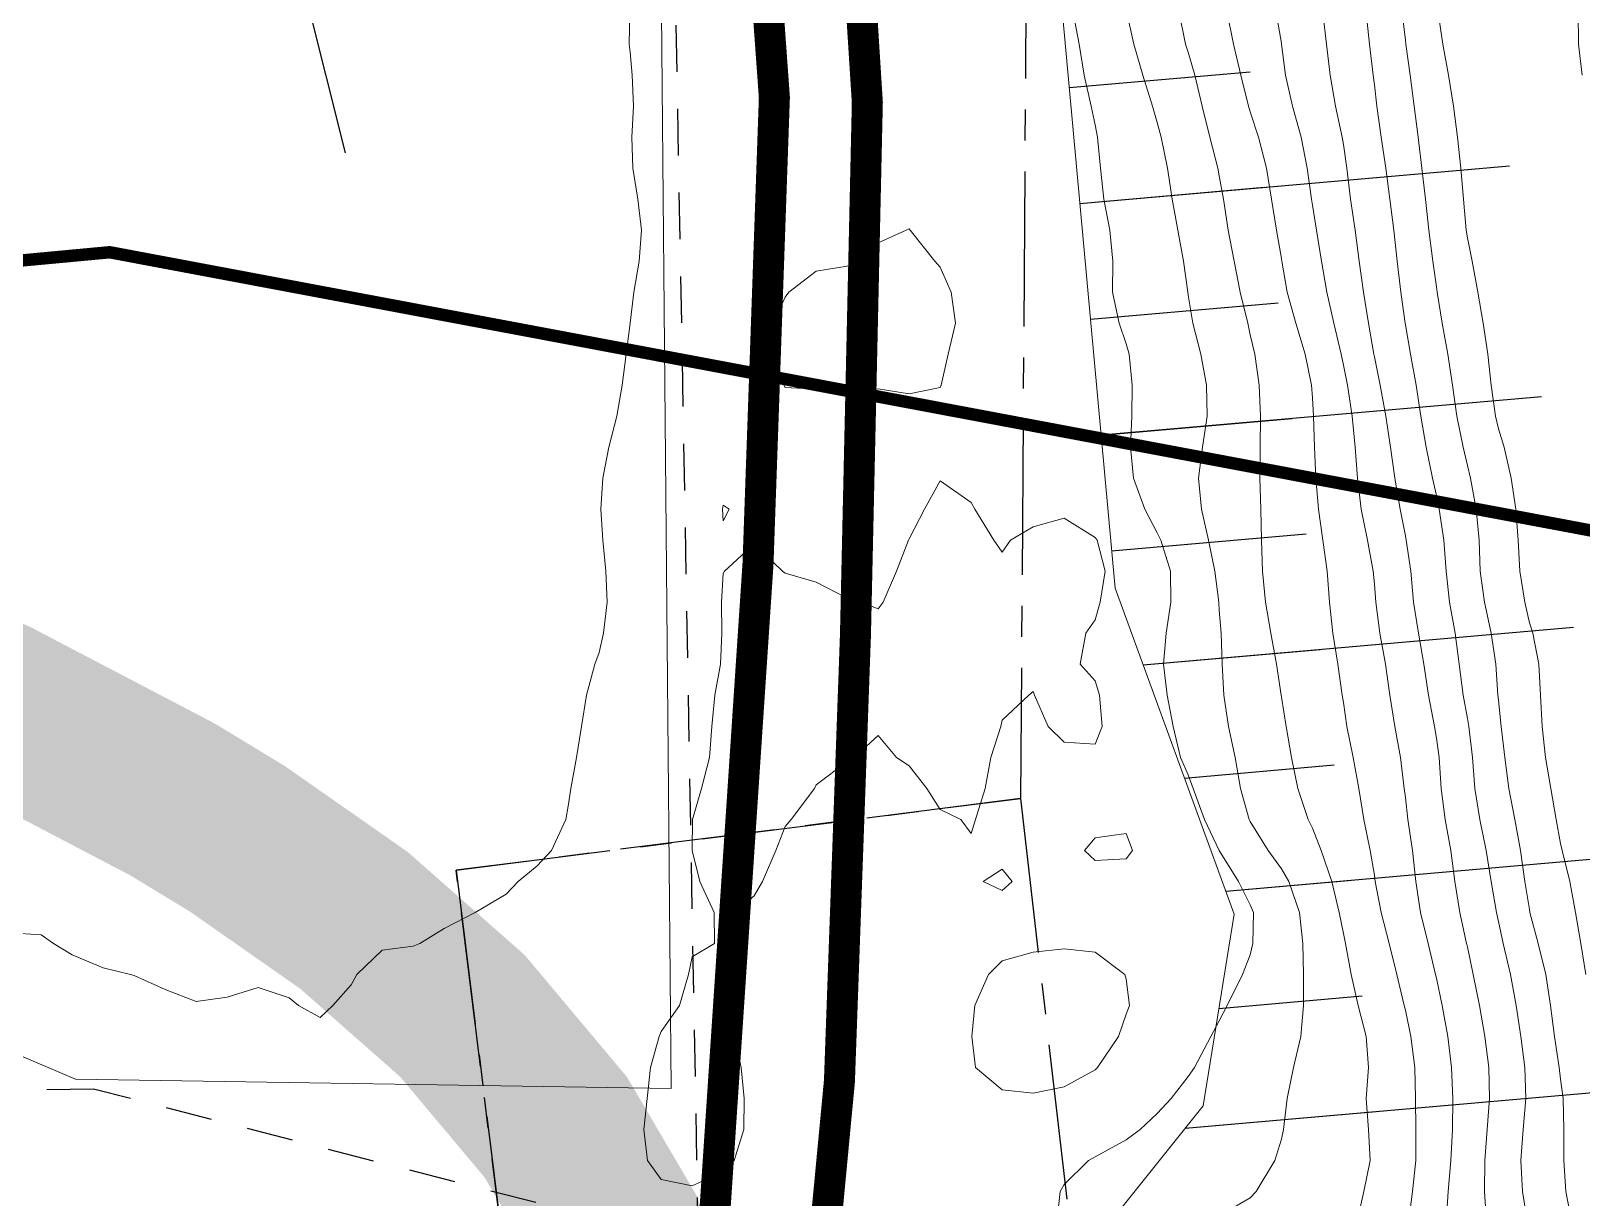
# Model space of a CAD drawing. Header units: centimetres. Extents: x 0 to 642158, y -847 to 649707.
# Drawn here: x 617098.09 to 617123.1, y 621107.65 to 621126.46 of the extents above; entities that cross this region are included whole.
import ezdxf

# ---------------------------------------------------------------- set-up
doc = ezdxf.new("R2010")
doc.units = ezdxf.units.CM
doc.header["$MEASUREMENT"] = 0
for name, pattern in [('ACAD_ISO04W100', [30, 24, -3, 0, -3]), ('CENTERX2', [4, 2.5, -0.5, 0.5, -0.5]), ('JIS_02_0.7', [1.35, 0.75, -0.6])]:
    doc.linetypes.add(name, pattern=pattern)
for name, color, linetype, lineweight in [('MEV_layout inondation', 5, 'Continuous', 15), ('MEV_schema paysager_V', 7, 'Continuous', 20), ('MEV_vegetal_V', 7, 'Continuous', 25), ('WAL_parcellaire agricole', 7, 'JIS_02_0.7', 25), ('WAL_topographie 0.5', 253, 'Continuous', 20)]:
    doc.layers.add(name, color=color, linetype=linetype, lineweight=lineweight)
doc.layers.add('MEV_schema paysager_Ha', color=7, linetype='Continuous', lineweight=25, transparency=0.13)
doc.layers.add('SPW_parcellaire cadastral', color=7, linetype='CENTERX2', lineweight=25, true_color=0xff0542)
doc.linetypes.add('FENCELINE1', pattern='A,6.35,-2.54,[133,ltypeshp.shx,S=2.54,R=0,X=-2.54,Y=0],-2.54,25.4', length=36.83)
picture_1 = doc.add_image_def('image2.png', size_in_pixel=(6614, 11023))

# ---------------------------------------------------------------- blocks, each defined once
blk = doc.blocks.new('legende vegetal')
at = {"linetype": 'ACAD_ISO04W100', "ltscale": 0.5}
blk.add_lwpolyline([(617086.327, 621190.92), (617103.054, 621124.304)], dxfattribs=at)

msp = doc.modelspace()

# ---------------------------------------------------------------- hatches: boundary and pattern name
at = {"layer": 'MEV_schema paysager_Ha', "transparency": 33554687}
h = msp.add_hatch(dxfattribs=at)
h.set_pattern_fill('ANSI31', color=60, scale=30, angle=320)
h.paths.add_polyline_path([(617170.419, 620834.567), (617172.651, 620836.166), (617173.767, 620838.36), (617176.52, 620837.394), (617174.806, 620846.341), (617170.861, 620863.855), (617160.166, 620908.624), (617154.776, 620933.562), (617146.673, 620971.647), (617141.556, 621000.514), (617137.768, 621021.34), (617128.09, 621079.063), (617126.156, 621093.864), (617119.316, 621143.104), (617111.792, 621208.391), (617108.156, 621251.964), (617106.162, 621276.436), (617103.961, 621303.676), (617102.134, 621336.288), (617100.135, 621389.845), (617096.516, 621463.981), (617093.32, 621529.296), (617090.317, 621582.148), (617088.875, 621608.789), (617089.552, 621610.434), (617091.584, 621610.24), (617079.838, 621624.63), (617079.15, 621614.869), (617077.224, 621610.745), (617075.161, 621604.283), (617075.024, 621597.272), (617074.199, 621592.185), (617074.199, 621587.785), (617073.373, 621584.761), (617071.723, 621576.1), (617070.554, 621571.223), (617069.004, 621567.237), (617065.792, 621560.483), (617065.459, 621555.39), (617064.352, 621548.747), (617063.248, 621545.861), (617063.538, 621539.763), (617064.894, 621531.341), (617066.831, 621523.888), (617067.993, 621518.758), (617069.311, 621511.094), (617070.285, 621505.466), (617073.425, 621497.132), (617077.756, 621487.932), (617080.679, 621477.434), (617081.545, 621462.498), (617082.024, 621453.112), (617079.891, 621448.421), (617077.757, 621439.358), (617074.131, 621434.987), (617070.825, 621431.469), (617069.438, 621426.671), (617071.018, 621420.988), (617073.27, 621414.516), (617077.07, 621409.311), (617077.914, 621402.699), (617079.322, 621395.946), (617077.774, 621388.912), (617077.028, 621379.272), (617077.18, 621366.49), (617077.637, 621354.926), (617081.138, 621345.34), (617084.667, 621339.141), (617088.419, 621332.55), (617091.943, 621324.141), (617093.489, 621313.549), (617093.991, 621301.308), (617095.095, 621293.181), (617098.226, 621286.522), (617098.599, 621269.214), (617098.32, 621260.56), (617100.919, 621240.097), (617102.163, 621224.304), (617102.661, 621213.61), (617104.31, 621203.418), (617105.03, 621196.058), (617108.853, 621175.666), (617110.452, 621164.481), (617113.761, 621137.233), (617115.569, 621117.477), (617117.489, 621112.22), (617116.988, 621109.132), (617114.316, 621105.794), (617111.985, 621102.229), (617112.056, 621101.1), (617120.765, 621101.771), (617121.63, 621095.928), (617112.376, 621095.304), (617112.524, 621092.145), (617113.883, 621089.004), (617118.105, 621088.839), (617120.775, 621088.744), (617122.967, 621085.98), (617123.825, 621080.262), (617124.207, 621073.973), (617125.553, 621066.79), (617126.9, 621057.169), (617128.055, 621049.377), (617129.783, 621041.532), (617130.994, 621026.347), (617134.207, 621004.931), (617136.145, 620988.525), (617136.031, 620979.069), (617142.374, 620949.543), (617145.918, 620930.208), (617153.153, 620899.212), (617158.672, 620872.657), (617161.08, 620858.212), (617163.85, 620847.016), (617167.101, 620840.155), (617169.922, 620834.909)])
h = msp.add_hatch(dxfattribs=at)
h.set_pattern_fill('ANSI31', color=60, scale=15, angle=320)
h.paths.add_polyline_path([(617170.419, 620834.567), (617172.651, 620836.166), (617173.767, 620838.36), (617172.164, 620839.948), (617169.222, 620844.997), (617165.011, 620861.103), (617155.295, 620905.773), (617149.967, 620930.558), (617141.637, 620968.956), (617138.302, 620999.865), (617134.651, 621021.029), (617125.75, 621078.391), (617121.772, 621092.578), (617115.806, 621141.831), (617107.516, 621206.061), (617103.711, 621250.656), (617102.096, 621275.072), (617098.522, 621305.188), (617095.036, 621336.316), (617086.438, 621359.081), (617085.934, 621388.312), (617080.11, 621426.004), (617086.838, 621442.658), (617088.578, 621463.389), (617083.681, 621500.211), (617076.945, 621529.071), (617073.11, 621552.713), (617080.742, 621582.645), (617082.21, 621610.23), (617089.552, 621610.434), (617091.584, 621610.24), (617079.838, 621624.63), (617079.15, 621614.869), (617077.224, 621610.745), (617075.161, 621604.283), (617075.024, 621597.272), (617074.199, 621592.185), (617074.199, 621587.785), (617073.373, 621584.761), (617071.723, 621576.1), (617070.554, 621571.223), (617069.004, 621567.237), (617065.792, 621560.483), (617065.459, 621555.39), (617064.352, 621548.747), (617063.248, 621545.861), (617063.538, 621539.763), (617064.894, 621531.341), (617066.831, 621523.888), (617067.993, 621518.758), (617069.311, 621511.094), (617070.285, 621505.466), (617073.425, 621497.132), (617077.756, 621487.932), (617080.679, 621477.434), (617081.545, 621462.498), (617082.024, 621453.112), (617079.891, 621448.421), (617077.757, 621439.358), (617074.131, 621434.987), (617070.825, 621431.469), (617069.438, 621426.671), (617071.018, 621420.988), (617073.27, 621414.516), (617077.07, 621409.311), (617077.914, 621402.699), (617079.322, 621395.946), (617077.774, 621388.912), (617077.028, 621379.272), (617077.18, 621366.49), (617077.637, 621354.926), (617081.138, 621345.34), (617084.667, 621339.141), (617088.419, 621332.55), (617091.943, 621324.141), (617093.489, 621313.549), (617093.991, 621301.308), (617095.095, 621293.181), (617098.226, 621286.522), (617098.599, 621269.214), (617098.32, 621260.56), (617100.919, 621240.097), (617102.163, 621224.304), (617102.661, 621213.61), (617104.31, 621203.418), (617105.03, 621196.058), (617108.853, 621175.666), (617110.452, 621164.481), (617113.761, 621137.233), (617115.569, 621117.477), (617117.489, 621112.22), (617116.988, 621109.132), (617114.316, 621105.794), (617111.985, 621102.229), (617112.056, 621101.1), (617120.765, 621101.771), (617121.63, 621095.928), (617112.376, 621095.304), (617112.524, 621092.145), (617113.883, 621089.004), (617118.105, 621088.839), (617120.775, 621088.744), (617122.967, 621085.98), (617123.825, 621080.262), (617124.207, 621073.973), (617125.553, 621066.79), (617126.9, 621057.169), (617128.055, 621049.377), (617129.783, 621041.532), (617130.994, 621026.347), (617134.207, 621004.931), (617136.145, 620988.525), (617136.031, 620979.069), (617142.374, 620949.543), (617145.918, 620930.208), (617153.153, 620899.212), (617158.672, 620872.657), (617161.08, 620858.212), (617163.85, 620847.016), (617167.101, 620840.155), (617169.922, 620834.909)])
h = msp.add_hatch(dxfattribs=at)
h.set_pattern_fill('AR-SAND', color=256, angle=45)
h.set_pattern_definition([(82.5, (0, 0), (-1.407013184, 1.3179271225), [0, -1.52, 0, -1.7, 0, -1.625]), (52.5, (0, 0), (-0.744137511, 3.24697973), [0, -0.82, 0, -1.37, 0, -0.525]), (12.5, (-0.8697, -0.8697), (2.198029273, 2.206032383), [0, -0.5, 0, -1.8, 0, -2.35]), (2.5, (-0.8697, -0.8697), (1.5050421636, 2.746262851), [0, -0.25, 0, -1.18, 0, -1.35])])
h.paths.add_polyline_path([(617068.737, 621071.012), (617070.354, 621071.403), (617072.44, 621071.921), (617074.536, 621072.471), (617076.635, 621073.067), (617078.733, 621073.724), (617080.828, 621074.457), (617083.074, 621075.352), (617084.959, 621076.203), (617086.967, 621077.218), (617088.93, 621078.32), (617090.841, 621079.503), (617092.696, 621080.761), (617094.495, 621082.09), (617096.461, 621083.678), (617097.882, 621084.92), (617099.47, 621086.39), (617101.015, 621087.885), (617102.541, 621089.394), (617103.935, 621090.777), (617105.696, 621092.545), (617107.306, 621094.375), (617108.736, 621096.507), (617109.704, 621098.829), (617110.124, 621101.807), (617109.851, 621104.621), (617108.826, 621107.678), (617107.699, 621109.596), (617106.048, 621111.564), (617104.161, 621113.226), (617102.181, 621114.61), (617101.061, 621115.29), (617098.084, 621116.848), (617095.977, 621117.766), (617093.867, 621118.56), (617091.742, 621119.252), (617089.609, 621119.855), (617087.478, 621120.383), (617085.906, 621120.733), (617083.21, 621121.269), (617081.071, 621121.645), (617078.935, 621121.982), (617076.799, 621122.284), (617074.666, 621122.558), (617072.535, 621122.808), (617070.407, 621123.038), (617067.899, 621123.29), (617066.169, 621123.457), (617064.06, 621123.656), (617061.958, 621123.853), (617059.862, 621124.054), (617057.773, 621124.264), (617055.692, 621124.486), (617053.618, 621124.725), (617051.551, 621124.986), (617049.494, 621125.272), (617047.027, 621125.658), (617045.4, 621125.942), (617043.367, 621126.335), (617041.353, 621126.771), (617039.361, 621127.256), (617037.394, 621127.794), (617035.458, 621128.39), (617033.554, 621129.049), (617031.678, 621129.779), (617030.614, 621130.233), (617028.043, 621131.455), (617026.258, 621132.395), (617024.469, 621133.399), (617022.682, 621134.449), (617020.889, 621135.535), (617018.693, 621136.792), (617016.502, 621138.219), (617015.086, 621133.908), (617019.431, 621133.145), (617021.247, 621132.045), (617023.075, 621130.971), (617024.92, 621129.935), (617026.789, 621128.951), (617029.464, 621127.68), (617030.621, 621127.186), (617032.589, 621126.42), (617034.587, 621125.729), (617036.613, 621125.105), (617038.66, 621124.544), (617040.726, 621124.042), (617042.805, 621123.591), (617044.894, 621123.188), (617046.57, 621122.896), (617049.085, 621122.502), (617051.183, 621122.21), (617053.282, 621121.945), (617055.383, 621121.703), (617057.485, 621121.478), (617059.589, 621121.268), (617061.693, 621121.066), (617063.798, 621120.868), (617065.904, 621120.67), (617067.624, 621120.504), (617070.116, 621120.253), (617072.221, 621120.025), (617074.325, 621119.779), (617076.425, 621119.509), (617078.52, 621119.212), (617080.611, 621118.883), (617082.694, 621118.517), (617085.329, 621117.993), (617086.837, 621117.657), (617088.891, 621117.149), (617090.927, 621116.573), (617092.94, 621115.917), (617094.924, 621115.171), (617096.874, 621114.321), (617099.684, 621112.85), (617100.651, 621112.263), (617102.428, 621111.021), (617104.039, 621109.602), (617105.404, 621107.976), (617106.264, 621106.512), (617107.095, 621104.033), (617107.305, 621101.868), (617106.981, 621099.575), (617106.258, 621097.838), (617105.083, 621096.087), (617103.651, 621094.459), (617101.957, 621092.759), (617100.57, 621091.383), (617099.058, 621089.887), (617097.545, 621088.424), (617096.009, 621087.001), (617094.66, 621085.822), (617092.783, 621084.306), (617091.078, 621083.047), (617089.318, 621081.854), (617087.507, 621080.732), (617085.649, 621079.689), (617083.75, 621078.73), (617081.979, 621077.929), (617079.847, 621077.081), (617077.852, 621076.382), (617075.834, 621075.75), (617073.798, 621075.172), (617071.747, 621074.634), (617069.688, 621074.122), (617068.01, 621073.717)])

# ---------------------------------------------------------------- linework, layer by layer
at = {"layer": 'MEV_layout inondation', "const_width": 0.2}
msp.add_lwpolyline([(617284.343, 621088.996), (617234.522, 621104.967), (617174.916, 621100.392), (617142.145, 621114.857), (617099.357, 621122.893), (617044.82, 621117.795), (617023.623, 621109.699), (616923.471, 621086.246), (616900.942, 621085.199), (616869.556, 621081.82)], dxfattribs=at)
at = {"layer": 'MEV_schema paysager_V', "color": 60, "const_width": 0.5}
for points in [[(617110.277, 621100.618), (617111.124, 621109.529), (617111.382, 621116.71), (617111.574, 621125.307), (617110.935, 621135.4), (617109.34, 621150.055), (617106.104, 621177.648), (617104.154, 621190.505), (617102.541, 621197.282), (617100.539, 621209.483), (617096.053, 621236.837), (617089.623, 621273.757), (617077.79, 621343.258), (617071.163, 621389.516)], [(617108.822, 621103.031), (617109.811, 621117.869), (617110.075, 621125.387), (617109.255, 621136.748), (617107.17, 621155.599), (617105.176, 621171.458), (617103.362, 621186.14), (617101.579, 621194.056), (617099.483, 621205.218), (617096.884, 621218.628), (617084.5, 621288.232), (617075.813, 621343.77), (617069.415, 621389.248)]]:
    msp.add_lwpolyline(points, dxfattribs=at)
at = {"layer": 'MEV_schema paysager_V', "color": 60}
msp.add_lwpolyline([(617100.919, 621240.097), (617102.163, 621224.304), (617102.661, 621213.61), (617104.31, 621203.418), (617105.03, 621196.058), (617108.853, 621175.666), (617110.452, 621164.481), (617113.761, 621137.233), (617115.569, 621117.477), (617117.489, 621112.22), (617116.988, 621109.132), (617114.316, 621105.794), (617111.985, 621102.229), (617112.247, 621098.038), (617112.524, 621092.145), (617113.883, 621089.004), (617118.105, 621088.839), (617120.775, 621088.744), (617122.967, 621085.98), (617123.825, 621080.262)], dxfattribs=at)
at = {"layer": 'MEV_schema paysager_V', "linetype": 'FENCELINE1', "ltscale": 0.2}
msp.add_lwpolyline([(617012.556, 621098.808), (617017.124, 621100.274), (617035.425, 621105.203), (617048.358, 621107.765), (617060.48, 621109.263), (617075.189, 621112.192), (617090.707, 621113.013), (617098.807, 621109.562), (617108.408, 621109.411), (617108.184, 621134.542), (617100.574, 621193.043), (617092.984, 621204.406)], dxfattribs=at)
at = {"layer": 'SPW_parcellaire cadastral'}
for points in [[(616994.605, 621177.519), (617101.744, 621209.692), (617108.204, 621183.566), (617114.167, 621132.194), (617114.044, 621114.087), (617104.942, 621112.931), (617106.329, 621101.826), (617102.164, 621101.35), (617097.498, 621100.817), (617093.386, 621100.347), (617089.976, 621099.958), (617089.691, 621103.189), (617089.367, 621106.834), (617082.263, 621106.533), (617082.447, 621102.652), (617086.142, 621102.81), (617086.44, 621099.629), (617087.831, 621084.789), (617029.209, 621079.753), (617029.24, 621079.171), (617022.163, 621077.64)], [(617114.044, 621114.087), (617116.329, 621094.284), (617120.838, 621056.819), (617123.078, 621040.898), (617113.514, 621039.906), (617106.329, 621101.826), (617104.942, 621112.931), (617114.044, 621114.087)]]:
    msp.add_lwpolyline(points, dxfattribs=at)
at = {"layer": 'WAL_parcellaire agricole'}
msp.add_lwpolyline([(617081.824, 621276.897), (617100.262, 621195.472), (617108.341, 621134.652), (617108.844, 621106.902), (617099.094, 621109.401), (617070.416, 621108.969), (617065.416, 621105.397), (617060.988, 621103.54), (617054.345, 621104.039), (617051.631, 621105.753), (617042.845, 621103.895), (617012.847, 621093.891)], dxfattribs=at)
at = {"layer": 'WAL_topographie 0.5'}
for points in [[(617097.75, 621111.92), (617098.25, 621111.888), (617098.45, 621111.75), (617098.75, 621111.568), (617099.25, 621111.358), (617099.694, 621111.25), (617099.75, 621111.234), (617100.25, 621111.009), (617100.75, 621110.815), (617101.25, 621110.886), (617101.75, 621111.04), (617102.25, 621110.875), (617102.4, 621110.75), (617102.75, 621110.556), (617102.956, 621110.75), (617103.25, 621111.083), (617103.343, 621111.25), (617103.75, 621111.643), (617104.25, 621111.707), (617104.357, 621111.75), (617104.75, 621111.989), (617105.25, 621112.25), (617105.25, 621112.25), (617105.75, 621112.542), (617105.942, 621112.75), (617106.25, 621113), (617106.479, 621113.25), (617106.71, 621113.75), (617106.75, 621113.964), (617106.794, 621114.25), (617106.885, 621114.75), (617106.963, 621115.25), (617107.045, 621115.75), (617107.178, 621116.25), (617107.25, 621116.442), (617107.317, 621116.75), (617107.376, 621117.25), (617107.359, 621117.75), (617107.307, 621118.25), (617107.279, 621118.75), (617107.309, 621119.25), (617107.408, 621119.75), (617107.532, 621120.25), (617107.618, 621120.75), (617107.685, 621121.25), (617107.75, 621121.75), (617107.75, 621121.75), (617107.806, 621122.25), (617107.897, 621122.75), (617107.934, 621123.25), (617107.871, 621123.75), (617107.792, 621124.25), (617107.774, 621124.75), (617107.801, 621125.25), (617107.781, 621125.75), (617107.75, 621126.117), (617107.733, 621126.25), (617107.742, 621126.75)], [(617114.892, 621126.75), (617114.988, 621126.25), (617115.068, 621125.75), (617115.183, 621125.25), (617115.25, 621124.949), (617115.287, 621124.75), (617115.332, 621124.25), (617115.385, 621123.75), (617115.483, 621123.25), (617115.534, 621122.75), (617115.527, 621122.25), (617115.636, 621121.75), (617115.75, 621121.415), (617115.794, 621121.25), (617115.846, 621120.75), (617115.839, 621120.25), (617115.82, 621119.75), (617115.866, 621119.25), (617116.047, 621118.75), (617116.25, 621118.371), (617116.309, 621118.25), (617116.463, 621117.75), (617116.468, 621117.25), (617116.392, 621116.75), (617116.35, 621116.25), (617116.41, 621115.75), (617116.505, 621115.25), (617116.626, 621114.75), (617116.75, 621114.467), (617116.828, 621114.25), (617117.013, 621113.75), (617117.249, 621113.25), (617117.25, 621113.248), (617117.56, 621112.75), (617117.75, 621112.371), (617117.802, 621112.25), (617117.793, 621111.75), (617117.75, 621111.566), (617117.625, 621111.25), (617117.379, 621110.75), (617117.25, 621110.504), (617117.115, 621110.25), (617116.852, 621109.75), (617116.75, 621109.605), (617116.476, 621109.25), (617116.25, 621109.006), (617115.973, 621108.75), (617115.75, 621108.583), (617115.25, 621108.309), (617115.141, 621108.25), (617114.75, 621107.865), (617114.683, 621107.75), (617114.629, 621107.25)], [(617115.758, 621126.75), (617115.869, 621126.25), (617116.015, 621125.75), (617116.173, 621125.25), (617116.25, 621124.984), (617116.31, 621124.75), (617116.412, 621124.25), (617116.49, 621123.75), (617116.581, 621123.25), (617116.674, 621122.75), (617116.741, 621122.25), (617116.75, 621122.201), (617116.824, 621121.75), (617116.95, 621121.25), (617117.044, 621120.75), (617117.056, 621120.25), (617116.981, 621119.75), (617116.913, 621119.25), (617116.96, 621118.75), (617117.077, 621118.25), (617117.175, 621117.75), (617117.241, 621117.25), (617117.25, 621117.122), (617117.278, 621116.75), (617117.296, 621116.25), (617117.322, 621115.75), (617117.4, 621115.25), (617117.504, 621114.75), (617117.594, 621114.25), (617117.731, 621113.75), (617117.75, 621113.714), (617118.04, 621113.25), (617118.25, 621112.952), (617118.37, 621112.75), (617118.542, 621112.25), (617118.598, 621111.75), (617118.607, 621111.25), (617118.607, 621110.75), (617118.567, 621110.25), (617118.444, 621109.75), (617118.343, 621109.25), (617118.287, 621108.75), (617118.25, 621108.594), (617118.144, 621108.25), (617117.842, 621107.75), (617117.75, 621107.648), (617117.25, 621107.36)], [(617116.602, 621126.75), (617116.707, 621126.25), (617116.75, 621126.117), (617116.857, 621125.75), (617116.975, 621125.25), (617117.098, 621124.75), (617117.228, 621124.25), (617117.25, 621124.124), (617117.317, 621123.75), (617117.391, 621123.25), (617117.487, 621122.75), (617117.587, 621122.25), (617117.708, 621121.75), (617117.75, 621121.56), (617117.822, 621121.25), (617117.892, 621120.75), (617117.913, 621120.25), (617117.906, 621119.75), (617117.902, 621119.25), (617117.919, 621118.75), (617117.931, 621118.25), (617117.946, 621117.75), (617117.993, 621117.25), (617118.082, 621116.75), (617118.174, 621116.25), (617118.245, 621115.75), (617118.25, 621115.722), (617118.329, 621115.25), (617118.416, 621114.75), (617118.517, 621114.25), (617118.681, 621113.75), (617118.75, 621113.611), (617118.893, 621113.25), (617119.064, 621112.75), (617119.18, 621112.25), (617119.25, 621111.908), (617119.287, 621111.75), (617119.378, 621111.25), (617119.488, 621110.75), (617119.616, 621110.25), (617119.655, 621109.75), (617119.62, 621109.25), (617119.655, 621108.75), (617119.684, 621108.25), (617119.578, 621107.75), (617119.465, 621107.25)], [(617117.376, 621126.75), (617117.481, 621126.25), (617117.595, 621125.75), (617117.72, 621125.25), (617117.75, 621125.159), (617117.881, 621124.75), (617118.012, 621124.25), (617118.089, 621123.75), (617118.171, 621123.25), (617118.25, 621122.793), (617118.257, 621122.75), (617118.345, 621122.25), (617118.483, 621121.75), (617118.635, 621121.25), (617118.735, 621120.75), (617118.75, 621120.547), (617118.768, 621120.25), (617118.784, 621119.75), (617118.807, 621119.25), (617118.851, 621118.75), (617118.917, 621118.25), (617118.987, 621117.75), (617119.028, 621117.25), (617119.081, 621116.75), (617119.161, 621116.25), (617119.23, 621115.75), (617119.25, 621115.634), (617119.307, 621115.25), (617119.41, 621114.75), (617119.497, 621114.25), (617119.581, 621113.75), (617119.683, 621113.25), (617119.75, 621112.853), (617119.765, 621112.75), (617119.858, 621112.25), (617119.991, 621111.75), (617120.112, 621111.25), (617120.231, 621110.75), (617120.25, 621110.673), (617120.339, 621110.25), (617120.401, 621109.75), (617120.411, 621109.25), (617120.42, 621108.75), (617120.419, 621108.25), (617120.366, 621107.75), (617120.302, 621107.25)], [(617118.168, 621126.75), (617118.25, 621126.262), (617118.252, 621126.25), (617118.319, 621125.75), (617118.431, 621125.25), (617118.569, 621124.75), (617118.665, 621124.25), (617118.734, 621123.75), (617118.75, 621123.652), (617118.816, 621123.25), (617118.897, 621122.75), (617118.986, 621122.25), (617119.097, 621121.75), (617119.213, 621121.25), (617119.25, 621121.075), (617119.315, 621120.75), (617119.392, 621120.25), (617119.443, 621119.75), (617119.48, 621119.25), (617119.538, 621118.75), (617119.638, 621118.25), (617119.732, 621117.75), (617119.75, 621117.542), (617119.774, 621117.25), (617119.839, 621116.75), (617119.929, 621116.25), (617119.999, 621115.75), (617120.082, 621115.25), (617120.172, 621114.75), (617120.23, 621114.25), (617120.25, 621114.101), (617120.291, 621113.75), (617120.367, 621113.25), (617120.417, 621112.75), (617120.492, 621112.25), (617120.617, 621111.75), (617120.738, 621111.25), (617120.75, 621111.192), (617120.842, 621110.75), (617120.934, 621110.25), (617120.992, 621109.75), (617121.014, 621109.25), (617121.009, 621108.75), (617120.982, 621108.25), (617120.942, 621107.75), (617120.908, 621107.25)], [(617118.919, 621126.75), (617118.979, 621126.25), (617119.035, 621125.75), (617119.125, 621125.25), (617119.232, 621124.75), (617119.25, 621124.629), (617119.306, 621124.25), (617119.367, 621123.75), (617119.439, 621123.25), (617119.507, 621122.75), (617119.575, 621122.25), (617119.654, 621121.75), (617119.742, 621121.25), (617119.75, 621121.209), (617119.846, 621120.75), (617119.937, 621120.25), (617120.009, 621119.75), (617120.08, 621119.25), (617120.165, 621118.75), (617120.25, 621118.321), (617120.264, 621118.25), (617120.336, 621117.75), (617120.382, 621117.25), (617120.46, 621116.75), (617120.547, 621116.25), (617120.624, 621115.75), (617120.72, 621115.25), (617120.75, 621115.061), (617120.794, 621114.75), (617120.828, 621114.25), (617120.893, 621113.75), (617120.984, 621113.25), (617121.048, 621112.75), (617121.126, 621112.25), (617121.238, 621111.75), (617121.25, 621111.697), (617121.346, 621111.25), (617121.446, 621110.75), (617121.532, 621110.25), (617121.594, 621109.75), (617121.607, 621109.25), (617121.571, 621108.75), (617121.532, 621108.25), (617121.527, 621107.75), (617121.558, 621107.25)], [(617119.619, 621126.75), (617119.672, 621126.25), (617119.729, 621125.75), (617119.75, 621125.594), (617119.792, 621125.25), (617119.862, 621124.75), (617119.935, 621124.25), (617120.001, 621123.75), (617120.062, 621123.25), (617120.119, 621122.75), (617120.175, 621122.25), (617120.245, 621121.75), (617120.25, 621121.724), (617120.333, 621121.25), (617120.422, 621120.75), (617120.501, 621120.25), (617120.586, 621119.75), (617120.69, 621119.25), (617120.75, 621118.972), (617120.797, 621118.75), (617120.871, 621118.25), (617120.908, 621117.75), (617120.964, 621117.25), (617121.051, 621116.75), (617121.12, 621116.25), (617121.182, 621115.75), (617121.25, 621115.378), (617121.272, 621115.25), (617121.335, 621114.75), (617121.371, 621114.25), (617121.453, 621113.75), (617121.554, 621113.25), (617121.632, 621112.75), (617121.718, 621112.25), (617121.75, 621112.104), (617121.826, 621111.75), (617121.944, 621111.25), (617122.037, 621110.75), (617122.11, 621110.25), (617122.178, 621109.75), (617122.194, 621109.25), (617122.148, 621108.75), (617122.112, 621108.25), (617122.137, 621107.75), (617122.222, 621107.25)], [(617120.201, 621126.75), (617120.25, 621126.313), (617120.257, 621126.25), (617120.326, 621125.75), (617120.394, 621125.25), (617120.454, 621124.75), (617120.518, 621124.25), (617120.574, 621123.75), (617120.626, 621123.25), (617120.692, 621122.75), (617120.75, 621122.335), (617120.763, 621122.25), (617120.844, 621121.75), (617120.934, 621121.25), (617121.009, 621120.75), (617121.082, 621120.25), (617121.183, 621119.75), (617121.25, 621119.455), (617121.298, 621119.25), (617121.393, 621118.75), (617121.438, 621118.25), (617121.454, 621117.75), (617121.524, 621117.25), (617121.636, 621116.75), (617121.708, 621116.25), (617121.742, 621115.75), (617121.75, 621115.67), (617121.797, 621115.25), (617121.853, 621114.75), (617121.917, 621114.25), (617122.014, 621113.75), (617122.105, 621113.25), (617122.175, 621112.75), (617122.25, 621112.295), (617122.259, 621112.25), (617122.393, 621111.75), (617122.517, 621111.25), (617122.593, 621110.75), (617122.653, 621110.25), (617122.729, 621109.75), (617122.75, 621109.563), (617122.792, 621109.25), (617122.805, 621108.75), (617122.804, 621108.25), (617122.836, 621107.75), (617122.935, 621107.25)], [(617120.777, 621126.75), (617120.856, 621126.25), (617120.944, 621125.75), (617121.026, 621125.25), (617121.09, 621124.75), (617121.143, 621124.25), (617121.186, 621123.75), (617121.233, 621123.25), (617121.25, 621123.125), (617121.325, 621122.75), (617121.418, 621122.25), (617121.505, 621121.75), (617121.582, 621121.25), (617121.634, 621120.75), (617121.704, 621120.25), (617121.75, 621120.048), (617121.841, 621119.75), (617121.956, 621119.25), (617122.032, 621118.75), (617122.07, 621118.25), (617122.098, 621117.75), (617122.177, 621117.25), (617122.25, 621116.921), (617122.304, 621116.75), (617122.4, 621116.25), (617122.431, 621115.75), (617122.455, 621115.25), (617122.511, 621114.75), (617122.597, 621114.25), (617122.684, 621113.75), (617122.75, 621113.359), (617122.78, 621113.25), (617122.903, 621112.75), (617122.993, 621112.25), (617123.077, 621111.75), (617123.158, 621111.25)], [(617123.101, 621125.75), (617123.044, 621126.25), (617123.037, 621126.75)], [(617112.765, 621120.75), (617112.75, 621120.71), (617112.25, 621120.609), (617111.75, 621120.693), (617111.25, 621120.635), (617110.75, 621120.686), (617110.25, 621120.713), (617110.227, 621120.75), (617110.013, 621121.25), (617110.053, 621121.75), (617110.25, 621122.167), (617110.308, 621122.25), (617110.75, 621122.588), (617111.25, 621122.667), (617111.408, 621122.75), (617111.75, 621123.046), (617112.2, 621123.25), (617112.25, 621123.269), (617112.266, 621123.25), (617112.664, 621122.75), (617112.75, 621122.65), (617112.924, 621122.25), (617112.993, 621121.75), (617112.875, 621121.25), (617112.765, 621120.75)], [(617109.428, 621108.25), (617109.25, 621108.069), (617108.75, 621107.841), (617108.25, 621107.944), (617108.028, 621108.25), (617107.968, 621108.75), (617108.022, 621109.25), (617108.079, 621109.75), (617108.219, 621110.25), (617108.25, 621110.329), (617108.544, 621110.75), (617108.688, 621111.25), (617108.75, 621111.536), (617109.11, 621111.75), (617109.102, 621112.25), (617108.874, 621112.75), (617108.75, 621113.25), (617108.75, 621113.25), (617108.75, 621113.25), (617108.757, 621113.75), (617108.9, 621114.25), (617109.028, 621114.75), (617109.064, 621115.25), (617109.113, 621115.75), (617109.205, 621116.25), (617109.225, 621116.75), (617109.22, 621117.25), (617109.25, 621117.712), (617109.272, 621117.75), (617109.75, 621118.19), (617110.208, 621117.75), (617110.25, 621117.721), (617110.75, 621117.575), (617111.25, 621117.317), (617111.477, 621117.25), (617111.75, 621117.143), (617111.829, 621117.25), (617112.042, 621117.75), (617112.24, 621118.25), (617112.25, 621118.274), (617112.494, 621118.75), (617112.75, 621119.206), (617113.25, 621118.859), (617113.307, 621118.75), (617113.613, 621118.25), (617113.75, 621118.06), (617113.884, 621118.25), (617114.25, 621118.464), (617114.75, 621118.607), (617115.25, 621118.295), (617115.278, 621118.25), (617115.411, 621117.75), (617115.33, 621117.25), (617115.25, 621116.965), (617115.097, 621116.75), (617115.007, 621116.25), (617115.25, 621115.985), (617115.316, 621115.75), (617115.362, 621115.25), (617115.25, 621114.961), (617114.75, 621114.995), (617114.49, 621115.25), (617114.271, 621115.75), (617114.25, 621115.813), (617114.179, 621115.75), (617113.75, 621115.35), (617113.726, 621115.25), (617113.565, 621114.75), (617113.472, 621114.25), (617113.318, 621113.75), (617113.25, 621113.522), (617113.083, 621113.75), (617112.75, 621113.911), (617112.531, 621114.25), (617112.25, 621114.615), (617112.042, 621114.75), (617111.75, 621115.1), (617111.361, 621114.75), (617111.25, 621114.683), (617110.75, 621114.309), (617110.721, 621114.25), (617110.346, 621113.75), (617110.25, 621113.638), (617110.101, 621113.25), (617109.886, 621112.75), (617109.75, 621112.519), (617109.432, 621112.25), (617109.302, 621111.75), (617109.364, 621111.25), (617109.368, 621110.75), (617109.434, 621110.25), (617109.538, 621109.75), (617109.586, 621109.25), (617109.583, 621108.75), (617109.428, 621108.25)], [(617109.344, 621118.75), (617109.25, 621118.562), (617109.239, 621118.75), (617109.25, 621118.818), (617109.344, 621118.75)], [(617115.851, 621113.25), (617115.75, 621113.114), (617115.25, 621113.088), (617115.074, 621113.25), (617115.25, 621113.453), (617115.75, 621113.521), (617115.851, 621113.25)], [(617113.91, 621112.75), (617113.75, 621112.602), (617113.442, 621112.75), (617113.75, 621112.95), (617113.91, 621112.75)], [(617115.287, 621109.75), (617115.25, 621109.715), (617114.75, 621109.438), (617114.25, 621109.338), (617113.75, 621109.388), (617113.319, 621109.75), (617113.261, 621110.25), (617113.305, 621110.75), (617113.529, 621111.25), (617113.75, 621111.471), (617114.25, 621111.61), (617114.75, 621111.663), (617115.25, 621111.607), (617115.728, 621111.25), (617115.75, 621111.176), (617115.801, 621110.75), (617115.75, 621110.609), (617115.624, 621110.25), (617115.287, 621109.75)]]:
    msp.add_lwpolyline(points, dxfattribs=at)

# ---------------------------------------------------------------- block references
at = {"layer": 'MEV_vegetal_V'}
msp.add_blockref('legende vegetal', (0.098, 0.193), dxfattribs=at)

# ---------------------------------------------------------------- pictures from other files: only their frames are drawn
image = msp.add_image(picture_1, insert=(616830.845, 620745.783), size_in_units=(429.466, 715.756), dxfattribs=dict(brightness=75))
image.dxf.flags = 7

doc.saveas('drawing.dxf')
